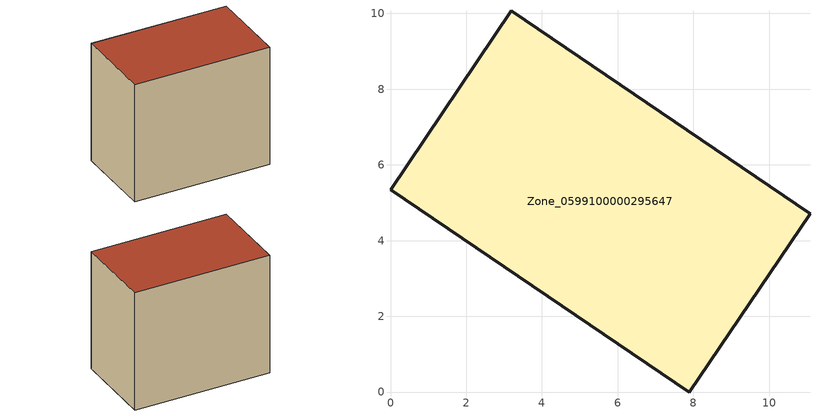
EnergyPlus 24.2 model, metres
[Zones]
Zone_0599100000295647
 floor ground (C_G): 0,5.34 3.19,10.07 11.08,4.71 7.89,0 z1.4
 wall outside (C_F): 3.19,10.07 0,5.34 7.89,0 11.08,4.71 3.19,10.07 z1.4:9.89
 roof outside (C_R): 7.89,0 11.08,4.71 3.19,10.07 0,5.34 z9.89
[BUILDING]
Pand.0599100000295647: North Axis=0; Terrain=City; Loads Convergence Tolerance Value=0.04; Temperature Convergence Tolerance Value=0.4; Solar Distribution=FullExterior; Maximum Number of Warmup Days=25; Minimum Number of Warmup Days=1
[Site:Location]
Rotterdam.The.Hague.AP_ZH_NLD Design_Conditions: Latitude=51.96; Longitude=4.45; Time Zone=1; Elevation=-4.5
[SITE:GROUNDTEMPERATURE:BUILDINGSURFACE]
18, 18, 18, 18, 18, 18, 18, 18, 18, 18, 18, 18
[MATERIAL] Thermal Absorptance=0.9; Solar Absorptance=0.7; Visible Absorptance=0.7
Name | Roughness | Thickness | Conductivity | Density | Specific Heat
G.TI.1975-1991 | MediumSmooth | 0.15 | 0.288461 | 540 | 1210
F.TI.1975-1991 | Rough | 0.3 | 0.230769 | 1920 | 840
R.TI.1975-1991 | MediumRough | 0.2 | 0.153846 | 1500 | 1000
[CONSTRUCTION]
C_G: G.TI.1975-1991
C_F: F.TI.1975-1991
C_R: R.TI.1975-1991
[ZONE]
Zone_0599100000295647: Type=1; Multiplier=1; Ceiling Height=Autocalculate; Volume=Autocalculate; Floor Area=autocalculate; Part of Total Floor Area=Yes
[ZONEINFILTRATION:DESIGNFLOWRATE]
Infil_Zone_0599100000295647: Zone or ZoneList or Space or SpaceList=Zone_0599100000295647; Schedule=AlwaysOn; Design Flow Rate Calculation Method=Flow/Area; Flow Rate per Floor Area=0.003; Constant Term Coefficient=1; Temperature Term Coefficient=0; Velocity Term Coefficient=0; Velocity Squared Term Coefficient=0
[HVACTEMPLATE:ZONE:IDEALLOADSAIRSYSTEM]
Zone_0599100000295647: Maximum Heating Supply Air Temperature=50; Minimum Cooling Supply Air Temperature=13; Maximum Heating Supply Air Humidity Ratio=0.0156; Minimum Cooling Supply Air Humidity Ratio=0.0077; Heating Limit=NoLimit; Cooling Limit=NoLimit; Dehumidification Control Type=ConstantSensibleHeatRatio; Cooling Sensible Heat Ratio=0.7; Dehumidification Setpoint=60; Humidification Control Type=None; Humidification Setpoint=30; Outdoor Air Method=None; Outdoor Air Flow Rate per Person=0.00944; Outdoor Air Flow Rate per Zone Floor Area=0; Outdoor Air Flow Rate per Zone=0; Demand Controlled Ventilation Type=None; Outdoor Air Economizer Type=NoEconomizer; Heat Recovery Type=None; Sensible Heat Recovery Effectiveness=0.7; Latent Heat Recovery Effectiveness=0.65
[ZONECONTROL:THERMOSTAT]
ThermostatControl_Zone_0599100000295647: Zone or ZoneList=Zone_0599100000295647; Control Type Schedule=DualSetpointControlType; Control 1=Thermostat_Zone_0599100000295647; Temperature Difference Between Cutout And Setpoint=0
[THERMOSTATSETPOINT:DUALSETPOINT]
Thermostat_Zone_0599100000295647: Heating Setpoint Temperature Schedule=HeatingSetpoint_Zone_0599100000295647; Cooling Setpoint Temperature Schedule=CoolingSetpoint_Zone_0599100000295647
[SCHEDULE:COMPACT]
HeatingSetpoint_Zone_0599100000295647: Through: 12/31, For: AllDays, Until: 24:00, 21
CoolingSetpoint_Zone_0599100000295647: Through: 12/31, For: AllDays, Until: 24:00, 24
DualSetpointControlType: Through: 12/31, For: AllDays, Until: 24:00, 4
AlwaysOn: Through: 12/31, For: AllDays, Until: 24:00, 1
